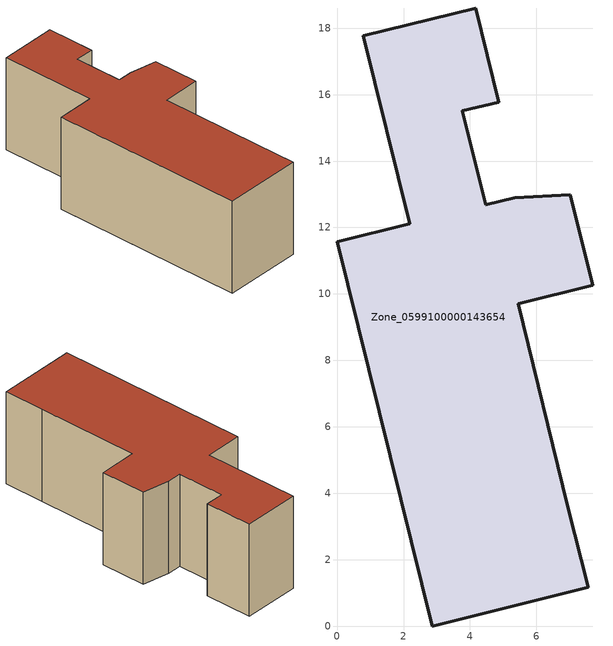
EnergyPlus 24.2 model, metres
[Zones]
Zone_0599100000143654
 floor ground (C_G): 7.03,12.99 7.7,10.26 5.45,9.7 6.95,3.59 7.56,1.16 2.86,0 0,11.57 2.19,12.11 0.79,17.77 4.17,18.61 4.87,15.78 3.77,15.51 4.48,12.68 5.35,12.89 z0
 wall outside (C_F): 2.86,0 7.56,1.16 6.95,3.59 5.45,9.7 7.7,10.26 7.03,12.99 5.35,12.89 4.48,12.68 3.77,15.51 4.87,15.78 4.17,18.61 0.79,17.77 2.19,12.11 0,11.57 2.86,0 z0:5.83
 roof outside (C_R): 7.7,10.26 7.03,12.99 5.35,12.89 4.48,12.68 3.77,15.51 4.87,15.78 4.17,18.61 0.79,17.77 2.19,12.11 0,11.57 2.86,0 7.56,1.16 6.95,3.59 5.45,9.7 z5.83
[BUILDING]
Pand.0599100000143654: North Axis=0; Terrain=City; Loads Convergence Tolerance Value=0.04; Temperature Convergence Tolerance Value=0.4; Solar Distribution=FullExterior; Maximum Number of Warmup Days=25; Minimum Number of Warmup Days=1
[Site:Location]
Rotterdam.The.Hague.AP_ZH_NLD Design_Conditions: Latitude=51.96; Longitude=4.45; Time Zone=1; Elevation=-4.5
[SITE:GROUNDTEMPERATURE:BUILDINGSURFACE]
18, 18, 18, 18, 18, 18, 18, 18, 18, 18, 18, 18
[MATERIAL] Thermal Absorptance=0.9; Solar Absorptance=0.7; Visible Absorptance=0.7
Name | Roughness | Thickness | Conductivity | Density | Specific Heat
G.TI.1965-1974 | MediumSmooth | 0.15 | 0.882353 | 540 | 1210
F.TI.1965-1974 | Rough | 0.3 | 0.697674 | 1920 | 840
R.TI.1965-1974 | MediumRough | 0.2 | 0.232558 | 1500 | 1000
[CONSTRUCTION]
C_G: G.TI.1965-1974
C_F: F.TI.1965-1974
C_R: R.TI.1965-1974
[ZONE]
Zone_0599100000143654: Type=1; Multiplier=1; Ceiling Height=Autocalculate; Volume=Autocalculate; Floor Area=autocalculate; Part of Total Floor Area=Yes
[ZONEINFILTRATION:DESIGNFLOWRATE]
Infil_Zone_0599100000143654: Zone or ZoneList or Space or SpaceList=Zone_0599100000143654; Schedule=AlwaysOn; Design Flow Rate Calculation Method=Flow/Area; Flow Rate per Floor Area=0.003; Constant Term Coefficient=1; Temperature Term Coefficient=0; Velocity Term Coefficient=0; Velocity Squared Term Coefficient=0
[HVACTEMPLATE:ZONE:IDEALLOADSAIRSYSTEM]
Zone_0599100000143654: Maximum Heating Supply Air Temperature=50; Minimum Cooling Supply Air Temperature=13; Maximum Heating Supply Air Humidity Ratio=0.0156; Minimum Cooling Supply Air Humidity Ratio=0.0077; Heating Limit=NoLimit; Cooling Limit=NoLimit; Dehumidification Control Type=ConstantSensibleHeatRatio; Cooling Sensible Heat Ratio=0.7; Dehumidification Setpoint=60; Humidification Control Type=None; Humidification Setpoint=30; Outdoor Air Method=None; Outdoor Air Flow Rate per Person=0.00944; Outdoor Air Flow Rate per Zone Floor Area=0; Outdoor Air Flow Rate per Zone=0; Demand Controlled Ventilation Type=None; Outdoor Air Economizer Type=NoEconomizer; Heat Recovery Type=None; Sensible Heat Recovery Effectiveness=0.7; Latent Heat Recovery Effectiveness=0.65
[ZONECONTROL:THERMOSTAT]
ThermostatControl_Zone_0599100000143654: Zone or ZoneList=Zone_0599100000143654; Control Type Schedule=DualSetpointControlType; Control 1=Thermostat_Zone_0599100000143654; Temperature Difference Between Cutout And Setpoint=0
[THERMOSTATSETPOINT:DUALSETPOINT]
Thermostat_Zone_0599100000143654: Heating Setpoint Temperature Schedule=HeatingSetpoint_Zone_0599100000143654; Cooling Setpoint Temperature Schedule=CoolingSetpoint_Zone_0599100000143654
[SCHEDULE:COMPACT]
HeatingSetpoint_Zone_0599100000143654: Through: 12/31, For: AllDays, Until: 24:00, 21
CoolingSetpoint_Zone_0599100000143654: Through: 12/31, For: AllDays, Until: 24:00, 24
DualSetpointControlType: Through: 12/31, For: AllDays, Until: 24:00, 4
AlwaysOn: Through: 12/31, For: AllDays, Until: 24:00, 1
